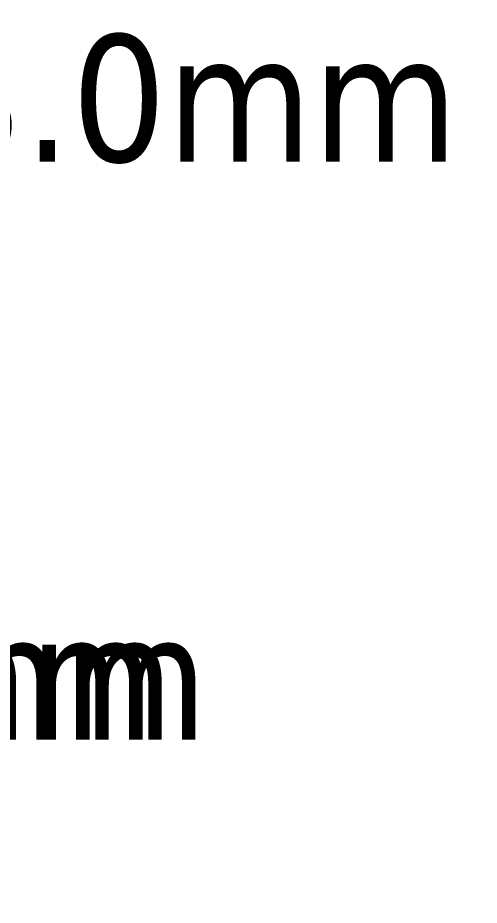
# Model space of a CAD drawing. Extents: x 8092 to 8804, y 9667 to 10646.
# Drawn here: x 8736 to 8803.7, y 10077 to 10207.1 of the extents above; entities that cross this region are included whole.
import ezdxf

# ---------------------------------------------------------------- set-up
doc = ezdxf.new("R2010")
doc.units = 0
doc.layers.get('0').update_dxf_attribs({"color": 13, "linetype": 'CONTINUOUS'})
doc.layers.get('DEFPOINTS').update_dxf_attribs({"linetype": 'CONTINUOUS'})
doc.styles.add('TAHOMA', font='tahoma.ttf')
doc.dimstyles.new('DIMSTYLE18', dxfattribs={"dimtxt": 18.568088, "dimasz": 9.284044, "dimexe": 9.284044, "dimexo": 9.284044, "dimgap": 1.856809, "dimtad": 0, "dimtih": 1, "dimtoh": 1, "dimdec": 1, "dimzin": 0, "dimtxsty": 'TAHOMA', "dimcen": 0.09, "dimazin": 3, "dimtfac": 1, "dimtdec": 4, "dimtofl": 0, "dimtmove": 0, "dimatfit": 3, "dimtolj": 1, "dimtzin": 0})
doc.dimstyles.new('DIMSTYLE23', dxfattribs={"dimtxt": 18.610167, "dimasz": 9.305084, "dimexe": 9.305084, "dimexo": 9.305084, "dimgap": 1.861017, "dimtad": 0, "dimtih": 1, "dimtoh": 1, "dimdec": 1, "dimzin": 0, "dimtxsty": 'TAHOMA', "dimcen": 0.09, "dimazin": 3, "dimtfac": 1, "dimtdec": 4, "dimtofl": 0, "dimtmove": 0, "dimatfit": 3, "dimtolj": 1, "dimtzin": 0})

# ---------------------------------------------------------------- blocks, each defined once
blk = doc.blocks.new('*D35')
at = {"color": 0}
for p, q in [((8708.21, 10143.77), (8727.47, 10143.77)), ((8718.19, 10134.49), (8718.19, 10121.92)), ((8718.19, 10086.33), (8718.19, 10098.9)), ((8708.21, 10077.04), (8727.47, 10077.04))]:
    blk.add_line(p, q, dxfattribs=at)
for points in [[(8719.74, 10134.49), (8716.64, 10134.49), (8718.19, 10143.77)], [(8716.64, 10086.33), (8719.74, 10086.33), (8718.19, 10077.04)]]:
    blk.add_solid(points, dxfattribs=at)
at = {"layer": 'DEFPOINTS', "color": 0}
for p in [(8698.92, 10143.77), (8698.92, 10077.04), (8718.19, 10077.04)]:
    blk.add_point(p, dxfattribs=at)
at = {"color": 0, "insert": (8718.19, 10110.41), "char_height": 18.568, "attachment_point": 5, "style": 'TAHOMA'}
blk.add_mtext('\\A1;66.7mm', dxfattribs=at)
blk = doc.blocks.new('*D36')
at = {"color": 0}
for p, q in [((8714.41, 10137.57), (8722.54, 10137.57)), ((8713.25, 10128.29), (8713.25, 10121.94)), ((8713.25, 10092.53), (8713.25, 10098.88)), ((8714.41, 10083.24), (8722.54, 10083.24))]:
    blk.add_line(p, q, dxfattribs=at)
for points in [[(8714.8, 10128.29), (8711.7, 10128.29), (8713.25, 10137.57)], [(8711.7, 10092.53), (8714.8, 10092.53), (8713.25, 10083.24)]]:
    blk.add_solid(points, dxfattribs=at)
at = {"layer": 'DEFPOINTS', "color": 0}
for p in [(8705.12, 10137.57), (8713.25, 10137.57), (8705.12, 10083.24)]:
    blk.add_point(p, dxfattribs=at)
at = {"color": 0, "insert": (8713.25, 10110.41), "char_height": 18.568, "attachment_point": 5, "style": 'TAHOMA'}
blk.add_mtext('\\A1;54.3mm', dxfattribs=at)
blk = doc.blocks.new('*D43')
at = {"color": 0}
for p, q in [((8656.42, 10206.34), (8656.6, 10206.34)), ((8656.51, 10206.25), (8656.51, 10206.43)), ((8694.76, 10194.94), (8666.86, 10203.26)), ((8704.07, 10194.94), (8694.76, 10194.94))]:
    blk.add_line(p, q, dxfattribs=at)
blk.add_solid([(8667.3, 10204.74), (8666.41, 10201.77), (8657.94, 10205.92)], dxfattribs=at)
at = {"layer": 'DEFPOINTS', "color": 0}
for p in [(8655.07, 10206.77), (8657.94, 10205.92)]:
    blk.add_point(p, dxfattribs=at)
at = {"color": 0, "insert": (8753.12, 10194.94), "char_height": 18.6102, "attachment_point": 5, "style": 'TAHOMA'}
blk.add_mtext('\\A1;%%c3.0mm', dxfattribs=at)

msp = doc.modelspace()

# ---------------------------------------------------------------- dimensions: what is measured, and where the dimension line sits
at = {"color": 250}
dim = msp.add_diameter_dim_2p(p1=(8655.07, 10206.77), p2=(8657.94, 10205.92), dimstyle='DIMSTYLE23', override={"dimpost": 'mm'}, dxfattribs=at)
dim.commit()
dim.dimension.update_dxf_attribs({"geometry": '*D43', "text_midpoint": (8753.12, 10194.94), "dimtype": 163})
for base, p1, p2, picture, middle in [((8718.19, 10077.04), (8698.92, 10143.77), (8698.92, 10077.04), '*D35', (8718.19, 10110.41)), ((8713.25, 10137.57), (8705.12, 10083.24), (8705.12, 10137.57), '*D36', (8713.25, 10110.41))]:
    dim = msp.add_linear_dim(base=base, p1=p1, p2=p2, angle=90, dimstyle='DIMSTYLE18', override={"dimpost": 'mm'}, dxfattribs=at)
    dim.commit()
    dim.dimension.update_dxf_attribs({"geometry": picture, "text_midpoint": middle})

doc.saveas('drawing.dxf')
